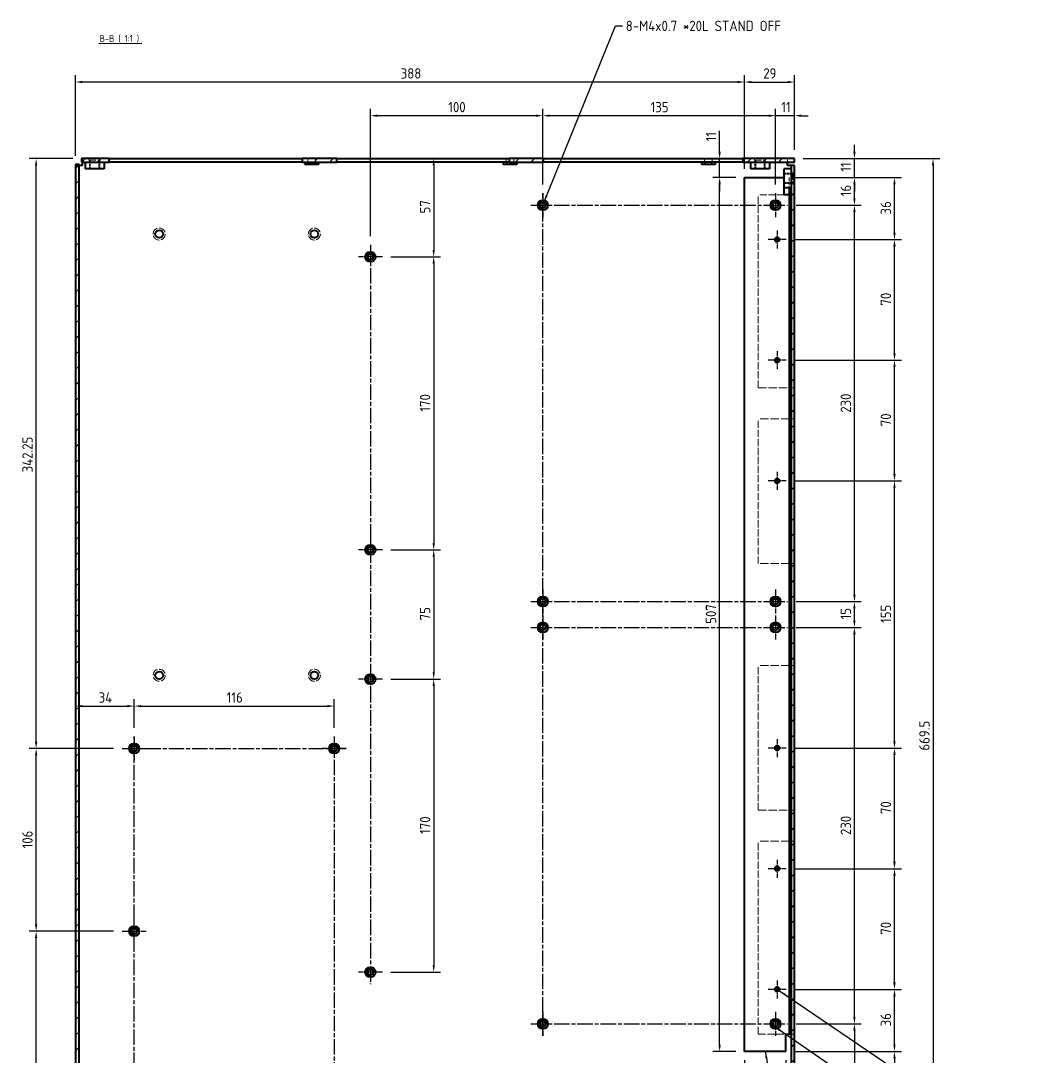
# Model space of a CAD drawing. Header units: millimetres. Extents: x 0 to 2378, y 0 to 1682.
# Drawn here: x 1392 to 1982, y 621 to 1222 of the extents above; entities that cross this region are included whole.
import ezdxf

# ---------------------------------------------------------------- set-up
doc = ezdxf.new("R2010")
doc.units = ezdxf.units.MM
doc.header["$LTSCALE"] = 2
doc.linetypes.add('CHAIN', pattern=[0.3543, 0.2362, -0.0295, 0.0591, -0.0295])
doc.linetypes.add('DASHED', pattern=[0.2067, 0.1654, -0.0413])
for name, color, linetype, lineweight in [('가려진 것(ISO)', 2, 'DASHED', 18), ('가시적인 것(ISO)', 3, 'Continuous', 40), ('가시적인 좁은 것(ISO)', 3, 'Continuous', 35), ('기호(ISO)', 5, 'Continuous', 25), ('중심 표식(ISO)', 1, 'Continuous', 25), ('중심선(ISO)', 1, 'Continuous', 25), ('치수(ISO)', 2, 'Continuous', 25), ('해치(ISO)', 7, 'Continuous', 18)]:
    doc.layers.add(name, color=color, linetype=linetype, lineweight=lineweight)
doc.styles.add('치수 텍스트_PSTEK_POSCO', font='isocp.shx')
doc.styles.add('텍스트 스타일512', font='isocp.shx')
doc.dimstyles.new('치수_PSTEK_POSCO', dxfattribs={"dimscale": 2, "dimtxt": 3, "dimasz": 2, "dimexe": 2, "dimexo": 2.5, "dimgap": 1, "dimtad": 1, "dimrnd": 1e-08, "dimdsep": 46, "dimtxsty": '치수 텍스트_PSTEK_POSCO', "dimcen": 0.09, "dimdle": 10, "dimclrd": 7, "dimclre": 7, "dimclrt": 2, "dimadec": 1, "dimazin": 2, "dimtfac": 1, "dimtmove": 0, "dimatfit": 3, "dimfxl": 0, "dimtolj": 1, "dimlwd": -1, "dimlwe": -1, "dimarcsym": 0})
doc.dimstyles.new('치수_PSTEK_POSCO$7', dxfattribs={"dimscale": 2, "dimtxt": 3, "dimasz": 2, "dimexe": 2, "dimexo": 2.5, "dimgap": 1, "dimtad": 1, "dimrnd": 1e-08, "dimdsep": 46, "dimtxsty": '치수 텍스트_PSTEK_POSCO', "dimcen": 0.09, "dimdle": 10, "dimclrd": 7, "dimclre": 7, "dimclrt": 2, "dimadec": 1, "dimazin": 2, "dimtfac": 1, "dimtmove": 0, "dimatfit": 3, "dimfxl": 0, "dimtolj": 1, "dimlwd": -1, "dimlwe": -1, "dimarcsym": 0})

# ---------------------------------------------------------------- blocks, each defined once
blk = doc.blocks.new('*D48')
at = {"layer": 'Defpoints', "color": 0}
for p in [(1840.83, 1186.58), (1840.83, 1142.15), (1811.83, 1131.15)]:
    blk.add_point(p, dxfattribs=at)
at = {"layer": '치수(ISO)', "color": 7}
for p, q in [((1811.83, 1136.15), (1811.83, 1190.58)), ((1840.83, 1147.15), (1840.83, 1190.58)), ((1815.83, 1186.58), (1836.83, 1186.58))]:
    blk.add_line(p, q, dxfattribs=at)
for points in [[(1815.83, 1187.25), (1815.83, 1185.91), (1811.83, 1186.58)], [(1836.83, 1187.25), (1836.83, 1185.91), (1840.83, 1186.58)]]:
    blk.add_solid(points, dxfattribs=at)
at = {"layer": '치수(ISO)', "color": 2, "insert": (1822.74, 1191.58), "char_height": 6, "attachment_point": 4, "style": '치수 텍스트_PSTEK_POSCO'}
blk.add_mtext('\\A1;29', dxfattribs=at)
blk = doc.blocks.new('*D49')
at = {"layer": 'Defpoints', "color": 0}
for p in [(1840.83, 1142.15), (1875.62, 1142.15), (1837.83, 1131.15)]:
    blk.add_point(p, dxfattribs=at)
at = {"layer": '치수(ISO)', "color": 7}
for p, q in [((1875.62, 1146.15), (1875.62, 1150.15)), ((1845.83, 1142.15), (1879.62, 1142.15)), ((1875.62, 1131.15), (1875.62, 1142.15)), ((1842.83, 1131.15), (1879.62, 1131.15)), ((1875.62, 1127.15), (1875.62, 1123.15))]:
    blk.add_line(p, q, dxfattribs=at)
for points in [[(1874.95, 1146.15), (1876.29, 1146.15), (1875.62, 1142.15)], [(1874.95, 1127.15), (1876.29, 1127.15), (1875.62, 1131.15)]]:
    blk.add_solid(points, dxfattribs=at)
at = {"layer": '치수(ISO)', "color": 2, "insert": (1870.62, 1134.55), "char_height": 6, "attachment_point": 4, "rotation": 90, "style": '치수 텍스트_PSTEK_POSCO'}
blk.add_mtext('\\A1;11', dxfattribs=at)
blk = doc.blocks.new('*D50')
at = {"layer": 'Defpoints', "color": 0}
for p in [(1840.83, 1142.15), (1840.83, 472.65), (1921.22, 472.65)]:
    blk.add_point(p, dxfattribs=at)
at = {"layer": '치수(ISO)', "color": 7}
for p, q in [((1845.83, 1142.15), (1925.22, 1142.15)), ((1921.22, 1138.15), (1921.22, 476.65)), ((1845.83, 472.65), (1925.22, 472.65))]:
    blk.add_line(p, q, dxfattribs=at)
for points in [[(1920.55, 1138.15), (1921.88, 1138.15), (1921.22, 1142.15)], [(1920.55, 476.65), (1921.88, 476.65), (1921.22, 472.65)]]:
    blk.add_solid(points, dxfattribs=at)
at = {"layer": '치수(ISO)', "color": 2, "insert": (1916.22, 798.69), "char_height": 6, "attachment_point": 4, "rotation": 90, "style": '치수 텍스트_PSTEK_POSCO'}
blk.add_mtext('\\A1;669.5', dxfattribs=at)
blk = doc.blocks.new('*D66')
at = {"layer": 'Defpoints', "color": 0}
for p in [(1400.94, 693.9), (1450.88, 693.9), (1450.88, 499.9)]:
    blk.add_point(p, dxfattribs=at)
at = {"layer": '치수(ISO)', "color": 7}
for p, q in [((1445.88, 693.9), (1396.94, 693.9)), ((1400.94, 503.9), (1400.94, 689.9)), ((1445.88, 499.9), (1396.94, 499.9))]:
    blk.add_line(p, q, dxfattribs=at)
for points in [[(1400.27, 689.9), (1401.61, 689.9), (1400.94, 693.9)], [(1400.27, 503.9), (1401.61, 503.9), (1400.94, 499.9)]]:
    blk.add_solid(points, dxfattribs=at)
at = {"layer": '치수(ISO)', "color": 2, "insert": (1395.94, 540.29), "char_height": 6, "attachment_point": 4, "rotation": 90, "style": '치수 텍스트_PSTEK_POSCO'}
blk.add_mtext('\\A1;194', dxfattribs=at)
blk = doc.blocks.new('*D67')
at = {"layer": 'Defpoints', "color": 0}
for p in [(1400.94, 799.9), (1450.88, 799.9), (1450.88, 693.9)]:
    blk.add_point(p, dxfattribs=at)
at = {"layer": '치수(ISO)', "color": 7}
for p, q in [((1445.88, 799.9), (1396.94, 799.9)), ((1400.94, 697.9), (1400.94, 795.9)), ((1445.88, 693.9), (1396.94, 693.9))]:
    blk.add_line(p, q, dxfattribs=at)
for points in [[(1400.27, 795.9), (1401.61, 795.9), (1400.94, 799.9)], [(1400.27, 697.9), (1401.61, 697.9), (1400.94, 693.9)]]:
    blk.add_solid(points, dxfattribs=at)
at = {"layer": '치수(ISO)', "color": 2, "insert": (1395.94, 741.95), "char_height": 6, "attachment_point": 4, "rotation": 90, "style": '치수 텍스트_PSTEK_POSCO'}
blk.add_mtext('\\A1;106', dxfattribs=at)
blk = doc.blocks.new('*D68')
at = {"layer": 'Defpoints', "color": 0}
for p in [(1423.83, 1138.74), (1457.83, 824.5), (1457.83, 806.85)]:
    blk.add_point(p, dxfattribs=at)
at = {"layer": '치수(ISO)', "color": 7}
for p, q in [((1427.83, 824.5), (1453.83, 824.5)), ((1457.83, 811.85), (1457.83, 828.5))]:
    blk.add_line(p, q, dxfattribs=at)
for points in [[(1427.83, 825.16), (1427.83, 823.83), (1423.83, 824.5)], [(1453.83, 825.16), (1453.83, 823.83), (1457.83, 824.5)]]:
    blk.add_solid(points, dxfattribs=at)
at = {"layer": '치수(ISO)', "color": 2, "insert": (1437.23, 829.5), "char_height": 6, "attachment_point": 4, "style": '치수 텍스트_PSTEK_POSCO'}
blk.add_mtext('\\A1;34', dxfattribs=at)
blk = doc.blocks.new('*D69')
at = {"layer": 'Defpoints', "color": 0}
for p in [(1573.83, 824.5), (1457.83, 806.85), (1573.83, 806.85)]:
    blk.add_point(p, dxfattribs=at)
at = {"layer": '치수(ISO)', "color": 7}
for p, q in [((1457.83, 811.85), (1457.83, 828.5)), ((1461.83, 824.5), (1569.83, 824.5)), ((1573.83, 811.85), (1573.83, 828.5))]:
    blk.add_line(p, q, dxfattribs=at)
for points in [[(1461.83, 825.16), (1461.83, 823.83), (1457.83, 824.5)], [(1569.83, 825.16), (1569.83, 823.83), (1573.83, 824.5)]]:
    blk.add_solid(points, dxfattribs=at)
at = {"layer": '치수(ISO)', "color": 2, "insert": (1511.5, 829.5), "char_height": 6, "attachment_point": 4, "style": '치수 텍스트_PSTEK_POSCO'}
blk.add_mtext('\\A1;116', dxfattribs=at)
blk = doc.blocks.new('*D70')
at = {"layer": 'Defpoints', "color": 0}
for p in [(1836.78, 640.15), (1840.83, 472.65), (1875.62, 472.65)]:
    blk.add_point(p, dxfattribs=at)
at = {"layer": '치수(ISO)', "color": 7}
for p, q in [((1841.78, 640.15), (1879.62, 640.15)), ((1875.62, 636.15), (1875.62, 476.65)), ((1845.83, 472.65), (1879.62, 472.65))]:
    blk.add_line(p, q, dxfattribs=at)
for points in [[(1874.95, 636.15), (1876.29, 636.15), (1875.62, 640.15)], [(1874.95, 476.65), (1876.29, 476.65), (1875.62, 472.65)]]:
    blk.add_solid(points, dxfattribs=at)
at = {"layer": '치수(ISO)', "color": 2, "insert": (1870.62, 548.48), "char_height": 6, "attachment_point": 4, "rotation": 90, "style": '치수 텍스트_PSTEK_POSCO'}
blk.add_mtext('\\A1;167.5', dxfattribs=at)
blk = doc.blocks.new('*D71')
at = {"layer": 'Defpoints', "color": 0}
for p in [(1836.78, 870.15), (1875.62, 870.15), (1836.78, 640.15)]:
    blk.add_point(p, dxfattribs=at)
at = {"layer": '치수(ISO)', "color": 7}
for p, q in [((1841.78, 870.15), (1879.62, 870.15)), ((1875.62, 644.15), (1875.62, 866.15)), ((1841.78, 640.15), (1879.62, 640.15))]:
    blk.add_line(p, q, dxfattribs=at)
for points in [[(1874.95, 866.15), (1876.29, 866.15), (1875.62, 870.15)], [(1874.95, 644.15), (1876.29, 644.15), (1875.62, 640.15)]]:
    blk.add_solid(points, dxfattribs=at)
at = {"layer": '치수(ISO)', "color": 2, "insert": (1870.62, 749.67), "char_height": 6, "attachment_point": 4, "rotation": 90, "style": '치수 텍스트_PSTEK_POSCO'}
blk.add_mtext('\\A1;230', dxfattribs=at)
blk = doc.blocks.new('*D72')
at = {"layer": 'Defpoints', "color": 0}
for p in [(1836.78, 885.15), (1875.62, 885.15), (1836.78, 870.15)]:
    blk.add_point(p, dxfattribs=at)
at = {"layer": '치수(ISO)', "color": 7}
for p, q in [((1841.78, 885.15), (1879.62, 885.15)), ((1875.62, 874.15), (1875.62, 881.15)), ((1841.78, 870.15), (1879.62, 870.15))]:
    blk.add_line(p, q, dxfattribs=at)
for points in [[(1874.95, 881.15), (1876.29, 881.15), (1875.62, 885.15)], [(1874.95, 874.15), (1876.29, 874.15), (1875.62, 870.15)]]:
    blk.add_solid(points, dxfattribs=at)
at = {"layer": '치수(ISO)', "color": 2, "insert": (1870.62, 874.83), "char_height": 6, "attachment_point": 4, "rotation": 90, "style": '치수 텍스트_PSTEK_POSCO'}
blk.add_mtext('\\A1;15', dxfattribs=at)
blk = doc.blocks.new('*D73')
at = {"layer": 'Defpoints', "color": 0}
for p in [(1836.78, 1115.15), (1875.62, 1115.15), (1836.78, 885.15)]:
    blk.add_point(p, dxfattribs=at)
at = {"layer": '치수(ISO)', "color": 7}
for p, q in [((1841.78, 1115.15), (1879.62, 1115.15)), ((1875.62, 889.15), (1875.62, 1111.15)), ((1841.78, 885.15), (1879.62, 885.15))]:
    blk.add_line(p, q, dxfattribs=at)
for points in [[(1874.95, 1111.15), (1876.29, 1111.15), (1875.62, 1115.15)], [(1874.95, 889.15), (1876.29, 889.15), (1875.62, 885.15)]]:
    blk.add_solid(points, dxfattribs=at)
at = {"layer": '치수(ISO)', "color": 2, "insert": (1870.62, 994.67), "char_height": 6, "attachment_point": 4, "rotation": 90, "style": '치수 텍스트_PSTEK_POSCO'}
blk.add_mtext('\\A1;230', dxfattribs=at)
blk = doc.blocks.new('*D74')
at = {"layer": 'Defpoints', "color": 0}
for p in [(1834.83, 1131.15), (1875.62, 1131.15), (1836.78, 1115.15)]:
    blk.add_point(p, dxfattribs=at)
at = {"layer": '치수(ISO)', "color": 7}
for p, q in [((1839.83, 1131.15), (1879.62, 1131.15)), ((1875.62, 1119.15), (1875.62, 1127.15)), ((1841.78, 1115.15), (1879.62, 1115.15))]:
    blk.add_line(p, q, dxfattribs=at)
for points in [[(1874.95, 1127.15), (1876.29, 1127.15), (1875.62, 1131.15)], [(1874.95, 1119.15), (1876.29, 1119.15), (1875.62, 1115.15)]]:
    blk.add_solid(points, dxfattribs=at)
at = {"layer": '치수(ISO)', "color": 2, "insert": (1870.62, 1120.3), "char_height": 6, "attachment_point": 4, "rotation": 90, "style": '치수 텍스트_PSTEK_POSCO'}
blk.add_mtext('\\A1;16', dxfattribs=at)
blk = doc.blocks.new('*D75')
at = {"layer": 'Defpoints', "color": 0}
for p in [(1836.06, 660.15), (1898.85, 660.15), (1835.83, 624.15)]:
    blk.add_point(p, dxfattribs=at)
at = {"layer": '치수(ISO)', "color": 7}
for p, q in [((1841.06, 660.15), (1902.85, 660.15)), ((1898.85, 628.15), (1898.85, 656.15)), ((1840.83, 624.15), (1902.85, 624.15))]:
    blk.add_line(p, q, dxfattribs=at)
for points in [[(1898.18, 656.15), (1899.52, 656.15), (1898.85, 660.15)], [(1898.18, 628.15), (1899.52, 628.15), (1898.85, 624.15)]]:
    blk.add_solid(points, dxfattribs=at)
at = {"layer": '치수(ISO)', "color": 2, "insert": (1893.85, 638.7), "char_height": 6, "attachment_point": 4, "rotation": 90, "style": '치수 텍스트_PSTEK_POSCO'}
blk.add_mtext('\\A1;36', dxfattribs=at)
blk = doc.blocks.new('*D76')
at = {"layer": 'Defpoints', "color": 0}
for p in [(1836.06, 730.15), (1898.85, 730.15), (1836.06, 660.15)]:
    blk.add_point(p, dxfattribs=at)
at = {"layer": '치수(ISO)', "color": 7}
for p, q in [((1841.06, 730.15), (1902.85, 730.15)), ((1898.85, 664.15), (1898.85, 726.15)), ((1841.06, 660.15), (1902.85, 660.15))]:
    blk.add_line(p, q, dxfattribs=at)
for points in [[(1898.18, 726.15), (1899.52, 726.15), (1898.85, 730.15)], [(1898.18, 664.15), (1899.52, 664.15), (1898.85, 660.15)]]:
    blk.add_solid(points, dxfattribs=at)
at = {"layer": '치수(ISO)', "color": 2, "insert": (1893.85, 691.85), "char_height": 6, "attachment_point": 4, "rotation": 90, "style": '치수 텍스트_PSTEK_POSCO'}
blk.add_mtext('\\A1;70', dxfattribs=at)
blk = doc.blocks.new('*D77')
at = {"layer": 'Defpoints', "color": 0}
for p in [(1836.06, 800.15), (1898.85, 800.15), (1836.06, 730.15)]:
    blk.add_point(p, dxfattribs=at)
at = {"layer": '치수(ISO)', "color": 7}
for p, q in [((1841.06, 800.15), (1902.85, 800.15)), ((1898.85, 734.15), (1898.85, 796.15)), ((1841.06, 730.15), (1902.85, 730.15))]:
    blk.add_line(p, q, dxfattribs=at)
for points in [[(1898.18, 796.15), (1899.52, 796.15), (1898.85, 800.15)], [(1898.18, 734.15), (1899.52, 734.15), (1898.85, 730.15)]]:
    blk.add_solid(points, dxfattribs=at)
at = {"layer": '치수(ISO)', "color": 2, "insert": (1893.85, 761.85), "char_height": 6, "attachment_point": 4, "rotation": 90, "style": '치수 텍스트_PSTEK_POSCO'}
blk.add_mtext('\\A1;70', dxfattribs=at)
blk = doc.blocks.new('*D78')
at = {"layer": 'Defpoints', "color": 0}
for p in [(1836.06, 1025.15), (1898.85, 1025.15), (1836.06, 955.15)]:
    blk.add_point(p, dxfattribs=at)
at = {"layer": '치수(ISO)', "color": 7}
for p, q in [((1841.06, 1025.15), (1902.85, 1025.15)), ((1898.85, 959.15), (1898.85, 1021.15)), ((1841.06, 955.15), (1902.85, 955.15))]:
    blk.add_line(p, q, dxfattribs=at)
for points in [[(1898.18, 1021.15), (1899.52, 1021.15), (1898.85, 1025.15)], [(1898.18, 959.15), (1899.52, 959.15), (1898.85, 955.15)]]:
    blk.add_solid(points, dxfattribs=at)
at = {"layer": '치수(ISO)', "color": 2, "insert": (1893.85, 986.85), "char_height": 6, "attachment_point": 4, "rotation": 90, "style": '치수 텍스트_PSTEK_POSCO'}
blk.add_mtext('\\A1;70', dxfattribs=at)
blk = doc.blocks.new('*D79')
at = {"layer": 'Defpoints', "color": 0}
for p in [(1836.06, 1095.15), (1898.85, 1095.15), (1836.06, 1025.15)]:
    blk.add_point(p, dxfattribs=at)
at = {"layer": '치수(ISO)', "color": 7}
for p, q in [((1841.06, 1095.15), (1902.85, 1095.15)), ((1898.85, 1029.15), (1898.85, 1091.15)), ((1841.06, 1025.15), (1902.85, 1025.15))]:
    blk.add_line(p, q, dxfattribs=at)
for points in [[(1898.18, 1091.15), (1899.52, 1091.15), (1898.85, 1095.15)], [(1898.18, 1029.15), (1899.52, 1029.15), (1898.85, 1025.15)]]:
    blk.add_solid(points, dxfattribs=at)
at = {"layer": '치수(ISO)', "color": 2, "insert": (1893.85, 1056.85), "char_height": 6, "attachment_point": 4, "rotation": 90, "style": '치수 텍스트_PSTEK_POSCO'}
blk.add_mtext('\\A1;70', dxfattribs=at)
blk = doc.blocks.new('*D80')
at = {"layer": 'Defpoints', "color": 0}
for p in [(1834.83, 1131.15), (1898.85, 1131.15), (1836.06, 1095.15)]:
    blk.add_point(p, dxfattribs=at)
at = {"layer": '치수(ISO)', "color": 7}
for p, q in [((1839.83, 1131.15), (1902.85, 1131.15)), ((1898.85, 1099.15), (1898.85, 1127.15)), ((1841.06, 1095.15), (1902.85, 1095.15))]:
    blk.add_line(p, q, dxfattribs=at)
for points in [[(1898.18, 1127.15), (1899.52, 1127.15), (1898.85, 1131.15)], [(1898.18, 1099.15), (1899.52, 1099.15), (1898.85, 1095.15)]]:
    blk.add_solid(points, dxfattribs=at)
at = {"layer": '치수(ISO)', "color": 2, "insert": (1893.85, 1109.7), "char_height": 6, "attachment_point": 4, "rotation": 90, "style": '치수 텍스트_PSTEK_POSCO'}
blk.add_mtext('\\A1;36', dxfattribs=at)
blk = doc.blocks.new('*D133')
at = {"layer": 'Defpoints', "color": 0}
for p in [(1835.83, 624.15), (1840.83, 472.65), (1898.85, 472.65)]:
    blk.add_point(p, dxfattribs=at)
at = {"layer": '치수(ISO)', "color": 7}
for p, q in [((1840.83, 624.15), (1902.85, 624.15)), ((1898.85, 620.15), (1898.85, 476.65)), ((1845.83, 472.65), (1902.85, 472.65))]:
    blk.add_line(p, q, dxfattribs=at)
for points in [[(1898.18, 620.15), (1899.52, 620.15), (1898.85, 624.15)], [(1898.18, 476.65), (1899.52, 476.65), (1898.85, 472.65)]]:
    blk.add_solid(points, dxfattribs=at)
at = {"layer": '치수(ISO)', "color": 2, "insert": (1893.85, 541.08), "char_height": 6, "attachment_point": 4, "rotation": 90, "style": '치수 텍스트_PSTEK_POSCO'}
blk.add_mtext('\\A1;151.5', dxfattribs=at)
blk = doc.blocks.new('*D134')
at = {"layer": 'Defpoints', "color": 0}
for p in [(1836.06, 955.15), (1898.85, 955.15), (1836.06, 800.15)]:
    blk.add_point(p, dxfattribs=at)
at = {"layer": '치수(ISO)', "color": 7}
for p, q in [((1841.06, 955.15), (1902.85, 955.15)), ((1898.85, 804.15), (1898.85, 951.15)), ((1841.06, 800.15), (1902.85, 800.15))]:
    blk.add_line(p, q, dxfattribs=at)
for points in [[(1898.18, 951.15), (1899.52, 951.15), (1898.85, 955.15)], [(1898.18, 804.15), (1899.52, 804.15), (1898.85, 800.15)]]:
    blk.add_solid(points, dxfattribs=at)
at = {"layer": '치수(ISO)', "color": 2, "insert": (1893.85, 872.73), "char_height": 6, "attachment_point": 4, "rotation": 90, "style": '치수 텍스트_PSTEK_POSCO'}
blk.add_mtext('\\A1;155', dxfattribs=at)
blk = doc.blocks.new('*D135')
at = {"layer": 'Defpoints', "color": 0}
for p in [(1675.33, 1142.15), (1601.78, 1085.15), (1631.57, 1085.15)]:
    blk.add_point(p, dxfattribs=at)
at = {"layer": '치수(ISO)', "color": 7}
for p, q in [((1631.57, 1138.15), (1631.57, 1089.15)), ((1606.78, 1085.15), (1635.57, 1085.15))]:
    blk.add_line(p, q, dxfattribs=at)
for points in [[(1630.91, 1138.15), (1632.24, 1138.15), (1631.57, 1142.15)], [(1630.91, 1089.15), (1632.24, 1089.15), (1631.57, 1085.15)]]:
    blk.add_solid(points, dxfattribs=at)
at = {"layer": '치수(ISO)', "color": 2, "insert": (1626.57, 1110.35), "char_height": 6, "attachment_point": 4, "rotation": 90, "style": '치수 텍스트_PSTEK_POSCO'}
blk.add_mtext('\\A1;57', dxfattribs=at)
blk = doc.blocks.new('*D136')
at = {"layer": 'Defpoints', "color": 0}
for p in [(1601.78, 1085.15), (1601.78, 915.15), (1631.57, 915.15)]:
    blk.add_point(p, dxfattribs=at)
at = {"layer": '치수(ISO)', "color": 7}
for p, q in [((1606.78, 1085.15), (1635.57, 1085.15)), ((1631.57, 1081.15), (1631.57, 919.15)), ((1606.78, 915.15), (1635.57, 915.15))]:
    blk.add_line(p, q, dxfattribs=at)
for points in [[(1630.91, 1081.15), (1632.24, 1081.15), (1631.57, 1085.15)], [(1630.91, 919.15), (1632.24, 919.15), (1631.57, 915.15)]]:
    blk.add_solid(points, dxfattribs=at)
at = {"layer": '치수(ISO)', "color": 2, "insert": (1626.57, 995.35), "char_height": 6, "attachment_point": 4, "rotation": 90, "style": '치수 텍스트_PSTEK_POSCO'}
blk.add_mtext('\\A1;170', dxfattribs=at)
blk = doc.blocks.new('*D137')
at = {"layer": 'Defpoints', "color": 0}
for p in [(1601.78, 915.15), (1601.78, 840.15), (1631.57, 840.15)]:
    blk.add_point(p, dxfattribs=at)
at = {"layer": '치수(ISO)', "color": 7}
for p, q in [((1606.78, 915.15), (1635.57, 915.15)), ((1631.57, 911.15), (1631.57, 844.15)), ((1606.78, 840.15), (1635.57, 840.15))]:
    blk.add_line(p, q, dxfattribs=at)
for points in [[(1630.91, 911.15), (1632.24, 911.15), (1631.57, 915.15)], [(1630.91, 844.15), (1632.24, 844.15), (1631.57, 840.15)]]:
    blk.add_solid(points, dxfattribs=at)
at = {"layer": '치수(ISO)', "color": 2, "insert": (1626.57, 874.23), "char_height": 6, "attachment_point": 4, "rotation": 90, "style": '치수 텍스트_PSTEK_POSCO'}
blk.add_mtext('\\A1;75', dxfattribs=at)
blk = doc.blocks.new('*D138')
at = {"layer": 'Defpoints', "color": 0}
for p in [(1601.78, 840.15), (1601.78, 670.15), (1631.57, 670.15)]:
    blk.add_point(p, dxfattribs=at)
at = {"layer": '치수(ISO)', "color": 7}
for p, q in [((1606.78, 840.15), (1635.57, 840.15)), ((1631.57, 836.15), (1631.57, 674.15)), ((1606.78, 670.15), (1635.57, 670.15))]:
    blk.add_line(p, q, dxfattribs=at)
for points in [[(1630.91, 836.15), (1632.24, 836.15), (1631.57, 840.15)], [(1630.91, 674.15), (1632.24, 674.15), (1631.57, 670.15)]]:
    blk.add_solid(points, dxfattribs=at)
at = {"layer": '치수(ISO)', "color": 2, "insert": (1626.57, 750.35), "char_height": 6, "attachment_point": 4, "rotation": 90, "style": '치수 텍스트_PSTEK_POSCO'}
blk.add_mtext('\\A1;170', dxfattribs=at)
blk = doc.blocks.new('*D141')
at = {"layer": 'Defpoints', "color": 0}
for p in [(1829.83, 1167.04), (1840.83, 1142.15), (1829.83, 1122.1)]:
    blk.add_point(p, dxfattribs=at)
at = {"layer": '치수(ISO)', "color": 7}
for p, q in [((1825.83, 1167.04), (1821.83, 1167.04)), ((1829.83, 1127.1), (1829.83, 1171.04)), ((1840.83, 1167.04), (1829.83, 1167.04)), ((1840.83, 1147.15), (1840.83, 1171.04)), ((1844.83, 1167.04), (1848.83, 1167.04))]:
    blk.add_line(p, q, dxfattribs=at)
for points in [[(1825.83, 1167.71), (1825.83, 1166.38), (1829.83, 1167.04)], [(1844.83, 1167.71), (1844.83, 1166.38), (1840.83, 1167.04)]]:
    blk.add_solid(points, dxfattribs=at)
at = {"layer": '치수(ISO)', "color": 2, "insert": (1833.23, 1172.04), "char_height": 6, "attachment_point": 4, "style": '치수 텍스트_PSTEK_POSCO'}
blk.add_mtext('\\A1;11', dxfattribs=at)
blk = doc.blocks.new('*D142')
at = {"layer": 'Defpoints', "color": 0}
for p in [(1694.83, 1167.04), (1694.83, 1122.1), (1829.83, 1122.1)]:
    blk.add_point(p, dxfattribs=at)
at = {"layer": '치수(ISO)', "color": 7}
for p, q in [((1694.83, 1127.1), (1694.83, 1171.04)), ((1825.83, 1167.04), (1698.83, 1167.04)), ((1829.83, 1127.1), (1829.83, 1171.04))]:
    blk.add_line(p, q, dxfattribs=at)
for points in [[(1698.83, 1167.71), (1698.83, 1166.38), (1694.83, 1167.04)], [(1825.83, 1167.71), (1825.83, 1166.38), (1829.83, 1167.04)]]:
    blk.add_solid(points, dxfattribs=at)
at = {"layer": '치수(ISO)', "color": 2, "insert": (1757.4, 1172.04), "char_height": 6, "attachment_point": 4, "style": '치수 텍스트_PSTEK_POSCO'}
blk.add_mtext('\\A1;135', dxfattribs=at)
blk = doc.blocks.new('*D143')
at = {"layer": 'Defpoints', "color": 0}
for p in [(1594.83, 1167.04), (1694.83, 1122.1), (1594.83, 1092.1)]:
    blk.add_point(p, dxfattribs=at)
at = {"layer": '치수(ISO)', "color": 7}
for p, q in [((1594.83, 1097.1), (1594.83, 1171.04)), ((1690.83, 1167.04), (1598.83, 1167.04)), ((1694.83, 1127.1), (1694.83, 1171.04))]:
    blk.add_line(p, q, dxfattribs=at)
for points in [[(1598.83, 1167.71), (1598.83, 1166.38), (1594.83, 1167.04)], [(1690.83, 1167.71), (1690.83, 1166.38), (1694.83, 1167.04)]]:
    blk.add_solid(points, dxfattribs=at)
at = {"layer": '치수(ISO)', "color": 2, "insert": (1640.02, 1172.04), "char_height": 6, "attachment_point": 4, "style": '치수 텍스트_PSTEK_POSCO'}
blk.add_mtext('\\A1;100', dxfattribs=at)
blk = doc.blocks.new('*D144')
at = {"layer": 'Defpoints', "color": 0}
for p in [(1811.83, 624.15), (1835.83, 624.15), (1811.83, 588.45)]:
    blk.add_point(p, dxfattribs=at)
at = {"layer": '치수(ISO)', "color": 7}
for p, q in [((1811.83, 619.15), (1811.83, 584.45)), ((1835.83, 619.15), (1835.83, 584.45)), ((1811.83, 588.45), (1796.47, 588.45)), ((1831.83, 588.45), (1815.83, 588.45))]:
    blk.add_line(p, q, dxfattribs=at)
for points in [[(1815.83, 589.12), (1815.83, 587.78), (1811.83, 588.45)], [(1831.83, 589.12), (1831.83, 587.78), (1835.83, 588.45)]]:
    blk.add_solid(points, dxfattribs=at)
at = {"layer": '치수(ISO)', "color": 2, "insert": (1798.47, 593.45), "char_height": 6, "attachment_point": 4, "style": '치수 텍스트_PSTEK_POSCO'}
blk.add_mtext('\\A1;24', dxfattribs=at)
blk = doc.blocks.new('*D145')
at = {"layer": 'Defpoints', "color": 0}
for p in [(1797.42, 1131.15), (1811.83, 1131.15), (1811.83, 624.15)]:
    blk.add_point(p, dxfattribs=at)
at = {"layer": '치수(ISO)', "color": 7}
for p, q in [((1806.83, 1131.15), (1793.42, 1131.15)), ((1797.42, 628.15), (1797.42, 1127.15)), ((1806.83, 624.15), (1793.42, 624.15))]:
    blk.add_line(p, q, dxfattribs=at)
for points in [[(1796.75, 1127.15), (1798.09, 1127.15), (1797.42, 1131.15)], [(1796.75, 628.15), (1798.09, 628.15), (1797.42, 624.15)]]:
    blk.add_solid(points, dxfattribs=at)
at = {"layer": '치수(ISO)', "color": 2, "insert": (1792.42, 872.25), "char_height": 6, "attachment_point": 4, "rotation": 90, "style": '치수 텍스트_PSTEK_POSCO'}
blk.add_mtext('\\A1;507', dxfattribs=at)
blk = doc.blocks.new('*D146')
at = {"layer": 'Defpoints', "color": 0}
for p in [(1740.03, 1142.15), (1797.42, 1142.15), (1811.83, 1131.15)]:
    blk.add_point(p, dxfattribs=at)
at = {"layer": '치수(ISO)', "color": 7}
for p, q in [((1797.42, 1146.15), (1797.42, 1158.35)), ((1797.42, 1131.15), (1797.42, 1142.15)), ((1806.83, 1131.15), (1793.42, 1131.15)), ((1797.42, 1127.15), (1797.42, 1123.15))]:
    blk.add_line(p, q, dxfattribs=at)
for points in [[(1796.75, 1146.15), (1798.09, 1146.15), (1797.42, 1142.15)], [(1796.75, 1127.15), (1798.09, 1127.15), (1797.42, 1131.15)]]:
    blk.add_solid(points, dxfattribs=at)
at = {"layer": '치수(ISO)', "color": 2, "insert": (1792.42, 1152.15), "char_height": 6, "attachment_point": 4, "rotation": 90, "style": '치수 텍스트_PSTEK_POSCO'}
blk.add_mtext('\\A1;11', dxfattribs=at)
blk = doc.blocks.new('*D147')
at = {"layer": 'Defpoints', "color": 0}
for p in [(1423.83, 1186.58), (1423.83, 1138.74), (1811.83, 1131.15)]:
    blk.add_point(p, dxfattribs=at)
at = {"layer": '치수(ISO)', "color": 7}
for p, q in [((1423.83, 1143.74), (1423.83, 1190.58)), ((1811.83, 1136.15), (1811.83, 1190.58)), ((1807.83, 1186.58), (1427.83, 1186.58))]:
    blk.add_line(p, q, dxfattribs=at)
for points in [[(1427.83, 1187.25), (1427.83, 1185.91), (1423.83, 1186.58)], [(1807.83, 1187.25), (1807.83, 1185.91), (1811.83, 1186.58)]]:
    blk.add_solid(points, dxfattribs=at)
at = {"layer": '치수(ISO)', "color": 2, "insert": (1612.43, 1191.58), "char_height": 6, "attachment_point": 4, "style": '치수 텍스트_PSTEK_POSCO'}
blk.add_mtext('\\A1;388', dxfattribs=at)
blk = doc.blocks.new('*D154')
at = {"layer": 'Defpoints', "color": 0}
for p in [(1400.94, 1142.15), (1427.24, 1142.15), (1450.88, 799.9)]:
    blk.add_point(p, dxfattribs=at)
at = {"layer": '치수(ISO)', "color": 7}
for p, q in [((1422.24, 1142.15), (1396.94, 1142.15)), ((1400.94, 803.9), (1400.94, 1138.15)), ((1445.88, 799.9), (1396.94, 799.9))]:
    blk.add_line(p, q, dxfattribs=at)
for points in [[(1400.27, 1138.15), (1401.61, 1138.15), (1400.94, 1142.15)], [(1400.27, 803.9), (1401.61, 803.9), (1400.94, 799.9)]]:
    blk.add_solid(points, dxfattribs=at)
at = {"layer": '치수(ISO)', "color": 2, "insert": (1395.94, 960.1), "char_height": 6, "attachment_point": 4, "rotation": 90, "style": '치수 텍스트_PSTEK_POSCO'}
blk.add_mtext('\\A1;342.25', dxfattribs=at)

msp = doc.modelspace()

# ---------------------------------------------------------------- hatches: boundary and pattern name
at = {"layer": '해치(ISO)'}
h = msp.add_hatch(dxfattribs=at)
h.set_pattern_fill('ANSI31', color=256, scale=50.8, style=0)
h.set_pattern_definition([(45, (0, 0), (-4.490128, 4.490128), [])])
h.paths.add_polyline_path([(1443.326, 1140.152), (1443.326, 1142.152), (1427.241, 1142.152), (1427.241, 1140.152)])
h.paths.add_polyline_path([(1555.326, 1140.152), (1575.326, 1140.152), (1575.326, 1142.152), (1555.326, 1142.152)])
h.paths.add_polyline_path([(1675.326, 1140.152), (1695.326, 1140.152), (1695.326, 1142.152), (1675.326, 1142.152)])
h.paths.add_polyline_path([(1810.826, 1140.152), (1840.826, 1140.152), (1840.826, 1142.152), (1810.826, 1142.152)])
h.paths.add_polyline_path([(1575.326, 472.652), (1575.326, 474.652), (1555.326, 474.652), (1555.326, 472.652)])
h.paths.add_polyline_path([(1810.826, 474.652), (1810.826, 472.652), (1840.826, 472.652), (1840.826, 474.652)])
h.paths.add_polyline_path([(1695.326, 472.652), (1695.326, 474.652), (1675.326, 474.652), (1675.326, 472.652)])
h.paths.add_polyline_path([(1423.826, 1138.737), (1423.826, 476.066), (1425.826, 476.066), (1425.826, 1138.737)])
h.paths.add_polyline_path([(1427.241, 474.652), (1427.241, 472.652), (1443.326, 472.652), (1443.326, 474.652)])
h.paths.add_polyline_path([(1838.826, 476.652), (1840.826, 476.652), (1840.826, 1138.152), (1838.826, 1138.152)])

# ---------------------------------------------------------------- linework, layer by layer
at = {"layer": '가려진 것(ISO)', "ltscale": 1.904597}
for p, q in [((1427.826, 1140.152), (1427.826, 1142.152)), ((1558.576, 1140.152), (1558.576, 1142.152)), ((1563.076, 1140.152), (1563.076, 1142.152)), ((1673.576, 1140.152), (1673.576, 1142.152)), ((1678.076, 1140.152), (1678.076, 1142.152)), ((1788.576, 1140.152), (1788.576, 1142.152)), ((1793.076, 1140.152), (1793.076, 1142.152)), ((1836.826, 1140.152), (1836.826, 1142.152)), ((1425.826, 1138.152), (1423.826, 1138.152)), ((1840.826, 1121.152), (1838.826, 1121.152)), ((1838.826, 1009.152), (1840.826, 1009.152)), ((1840.826, 991.152), (1838.826, 991.152)), ((1838.826, 907.152), (1840.826, 907.152)), ((1840.826, 848.152), (1838.826, 848.152)), ((1838.826, 764.152), (1840.826, 764.152)), ((1840.826, 746.152), (1838.826, 746.152)), ((1838.826, 634.152), (1840.826, 634.152))]:
    msp.add_line(p, q, dxfattribs=at)
at = {"layer": '가려진 것(ISO)', "ltscale": 0.952248}
for p, q in [((1431.576, 1141.152), (1431.576, 1142.152)), ((1438.076, 1141.152), (1438.076, 1142.152)), ((1817.576, 1141.152), (1817.576, 1142.152)), ((1824.076, 1141.152), (1824.076, 1142.152)), ((1839.826, 1133.902), (1840.826, 1133.902)), ((1839.826, 1127.402), (1840.826, 1127.402))]:
    msp.add_line(p, q, dxfattribs=at)
at = {"layer": '가려진 것(ISO)', "ltscale": 12.349028}
for p, q in [((1431.576, 1141.152), (1438.076, 1141.152)), ((1817.576, 1141.152), (1824.076, 1141.152)), ((1839.826, 1133.902), (1839.826, 1127.402))]:
    msp.add_line(p, q, dxfattribs=at)
at = {"layer": '가려진 것(ISO)', "ltscale": 4.761642}
for p, q in [((1431.826, 1141.152), (1431.826, 1136.152)), ((1432.368, 1141.152), (1432.368, 1136.152)), ((1437.285, 1141.152), (1437.285, 1136.152)), ((1437.826, 1136.152), (1437.826, 1141.152)), ((1817.826, 1141.152), (1817.826, 1136.152)), ((1818.368, 1141.152), (1818.368, 1136.152)), ((1823.285, 1141.152), (1823.285, 1136.152)), ((1823.826, 1136.152), (1823.826, 1141.152)), ((1839.826, 1133.652), (1834.826, 1133.652)), ((1839.826, 1133.11), (1834.826, 1133.11)), ((1839.826, 1128.193), (1834.826, 1128.193)), ((1834.826, 1127.652), (1839.826, 1127.652))]:
    msp.add_line(p, q, dxfattribs=at)
at = {"layer": '가려진 것(ISO)', "ltscale": 1.428422}
for p, q in [((1558.826, 1140.152), (1558.826, 1138.652)), ((1559.205, 1140.152), (1559.205, 1138.652)), ((1562.447, 1140.152), (1562.447, 1138.652)), ((1562.826, 1138.652), (1562.826, 1140.152)), ((1673.826, 1140.152), (1673.826, 1138.652)), ((1674.205, 1140.152), (1674.205, 1138.652)), ((1677.447, 1140.152), (1677.447, 1138.652)), ((1677.826, 1138.652), (1677.826, 1140.152)), ((1788.826, 1140.152), (1788.826, 1138.652)), ((1789.205, 1140.152), (1789.205, 1138.652)), ((1792.447, 1140.152), (1792.447, 1138.652)), ((1792.826, 1138.652), (1792.826, 1140.152))]:
    msp.add_line(p, q, dxfattribs=at)
at = {"layer": '가려진 것(ISO)', "ltscale": 5.71399}
msp.add_line((1837.826, 1131.152), (1837.826, 1125.152), dxfattribs=at)
at = {"layer": '가려진 것(ISO)', "ltscale": 12.901145}
for p, q in [((1819.826, 1009.152), (1819.826, 1121.152)), ((1819.826, 634.152), (1819.826, 746.152)), ((1819.826, 634.152), (1835.826, 634.152))]:
    msp.add_line(p, q, dxfattribs=at)
at = {"layer": '가려진 것(ISO)', "ltscale": 12.094824}
msp.add_line((1834.826, 1121.152), (1819.826, 1121.152), dxfattribs=at)
at = {"layer": '가려진 것(ISO)', "ltscale": 14.513788}
for p, q in [((1819.826, 1009.152), (1837.826, 1009.152)), ((1837.826, 991.152), (1819.826, 991.152)), ((1837.826, 907.152), (1819.826, 907.152)), ((1837.826, 848.152), (1819.826, 848.152)), ((1819.826, 764.152), (1837.826, 764.152)), ((1837.826, 746.152), (1819.826, 746.152))]:
    msp.add_line(p, q, dxfattribs=at)
at = {"layer": '가려진 것(ISO)', "ltscale": 12.699565}
for p, q in [((1819.826, 907.152), (1819.826, 991.152)), ((1819.826, 764.152), (1819.826, 848.152))]:
    msp.add_line(p, q, dxfattribs=at)
at = {"layer": '가려진 것(ISO)', "ltscale": 13.298953}
for centre in [(1472.326, 1098.402), (1562.326, 1098.402), (1472.326, 842.402), (1562.326, 842.402)]:
    msp.add_circle(centre, 3.5, dxfattribs=at)
at = {"layer": '가시적인 것(ISO)'}
for p, q in [((1443.326, 1142.152), (1427.241, 1142.152)), ((1427.241, 1142.152), (1427.241, 1140.152)), ((1443.326, 1140.152), (1443.326, 1142.152)), ((1443.326, 1142.152), (1555.326, 1142.152)), ((1575.326, 1142.152), (1555.326, 1142.152)), ((1555.326, 1142.152), (1555.326, 1140.152)), ((1575.326, 1140.152), (1575.326, 1142.152)), ((1575.326, 1142.152), (1675.326, 1142.152)), ((1695.326, 1142.152), (1675.326, 1142.152)), ((1675.326, 1142.152), (1675.326, 1140.152)), ((1695.326, 1140.152), (1695.326, 1142.152)), ((1695.326, 1142.152), (1810.826, 1142.152)), ((1840.826, 1142.152), (1810.826, 1142.152)), ((1810.826, 1142.152), (1810.826, 1140.152)), ((1840.826, 1140.152), (1840.826, 1142.152)), ((1423.826, 1138.737), (1423.826, 476.066)), ((1425.826, 1138.737), (1423.826, 1138.737)), ((1425.826, 476.066), (1425.826, 1138.737)), ((1427.826, 1138.152), (1425.826, 1138.152)), ((1427.241, 1140.152), (1443.326, 1140.152)), ((1427.826, 1138.152), (1427.826, 1140.152)), ((1429.326, 1140.152), (1429.326, 1136.152)), ((1440.326, 1136.152), (1429.326, 1136.152)), ((1440.326, 1140.152), (1440.326, 1136.152)), ((1555.326, 1140.152), (1443.326, 1140.152)), ((1555.326, 1140.152), (1575.326, 1140.152)), ((1556.826, 1140.152), (1556.826, 1138.652)), ((1564.826, 1138.652), (1556.826, 1138.652)), ((1564.826, 1140.152), (1564.826, 1138.652)), ((1675.326, 1140.152), (1575.326, 1140.152)), ((1671.826, 1140.152), (1671.826, 1138.652)), ((1679.826, 1138.652), (1671.826, 1138.652)), ((1675.326, 1140.152), (1695.326, 1140.152)), ((1679.826, 1140.152), (1679.826, 1138.652)), ((1810.826, 1140.152), (1695.326, 1140.152)), ((1786.826, 1140.152), (1786.826, 1138.652)), ((1794.826, 1138.652), (1786.826, 1138.652)), ((1794.826, 1140.152), (1794.826, 1138.652)), ((1810.826, 1140.152), (1840.826, 1140.152)), ((1815.326, 1140.152), (1815.326, 1136.152)), ((1826.326, 1136.152), (1815.326, 1136.152)), ((1826.326, 1140.152), (1826.326, 1136.152)), ((1834.826, 1125.152), (1834.826, 1136.152)), ((1838.826, 1136.152), (1834.826, 1136.152)), ((1836.826, 1138.152), (1836.826, 1140.152)), ((1838.826, 1138.152), (1836.826, 1138.152)), ((1840.826, 1138.152), (1838.826, 1138.152)), ((1838.826, 1138.152), (1838.826, 476.652)), ((1840.826, 476.652), (1840.826, 1138.152)), ((1811.826, 1131.152), (1834.826, 1131.152)), ((1811.826, 624.152), (1811.826, 1131.152)), ((1838.826, 1125.152), (1834.826, 1125.152)), ((1834.826, 1121.152), (1834.826, 1125.152)), ((1837.826, 1125.152), (1837.826, 1121.152)), ((1837.826, 1121.152), (1834.826, 1121.152)), ((1837.826, 1121.152), (1838.826, 1121.152)), ((1837.826, 1121.152), (1837.826, 634.152)), ((1838.826, 1009.152), (1837.826, 1009.152)), ((1837.826, 991.152), (1838.826, 991.152)), ((1838.826, 907.152), (1837.826, 907.152)), ((1837.826, 848.152), (1838.826, 848.152)), ((1838.826, 764.152), (1837.826, 764.152)), ((1837.826, 746.152), (1838.826, 746.152)), ((1835.826, 634.152), (1837.826, 634.152)), ((1835.826, 624.152), (1835.826, 634.152)), ((1837.826, 634.152), (1838.826, 634.152)), ((1835.826, 624.152), (1811.826, 624.152))]:
    msp.add_line(p, q, dxfattribs=at)
for centre, radius in [((1694.826, 1115.152), 2.95), ((1829.826, 1115.152), 2.95), ((1694.826, 1115.152), 1.621), ((1829.826, 1115.152), 1.621), ((1472.326, 1098.402), 2.25), ((1562.326, 1098.402), 2.25), ((1830.826, 1095.152), 1.23), ((1594.826, 1085.152), 2.95), ((1594.826, 1085.152), 1.621), ((1830.826, 1025.152), 1.23), ((1830.826, 955.152), 1.23), ((1594.826, 915.152), 2.95), ((1594.826, 915.152), 1.621), ((1694.826, 885.152), 2.95), ((1694.826, 885.152), 1.621), ((1829.826, 885.152), 2.95), ((1829.826, 885.152), 1.621), ((1694.826, 870.152), 2.95), ((1694.826, 870.152), 1.621), ((1829.826, 870.152), 2.95), ((1829.826, 870.152), 1.621), ((1472.326, 842.402), 2.25), ((1562.326, 842.402), 2.25), ((1594.826, 840.152), 2.95), ((1594.826, 840.152), 1.621), ((1457.826, 799.902), 2.95), ((1457.826, 799.902), 1.621), ((1573.826, 799.902), 2.95), ((1573.826, 799.902), 1.621), ((1830.826, 800.152), 1.23), ((1830.826, 730.152), 1.23), ((1457.826, 693.902), 2.95), ((1457.826, 693.902), 1.621), ((1594.826, 670.152), 2.95), ((1594.826, 670.152), 1.621), ((1830.826, 660.152), 1.23), ((1694.826, 640.152), 2.95), ((1829.826, 640.152), 2.95), ((1694.826, 640.152), 1.621), ((1829.826, 640.152), 1.621)]:
    msp.add_circle(centre, radius, dxfattribs=at)
at = {"layer": '가시적인 좁은 것(ISO)'}
for centre, radius in [((1694.826, 1115.152), 2), ((1829.826, 1115.152), 2), ((1830.826, 1095.152), 1.5), ((1594.826, 1085.152), 2), ((1830.826, 1025.152), 1.5), ((1830.826, 955.152), 1.5), ((1594.826, 915.152), 2), ((1694.826, 885.152), 2), ((1829.826, 885.152), 2), ((1694.826, 870.152), 2), ((1829.826, 870.152), 2), ((1594.826, 840.152), 2), ((1457.826, 799.902), 2), ((1573.826, 799.902), 2), ((1830.826, 800.152), 1.5), ((1830.826, 730.152), 1.5), ((1457.826, 693.902), 2), ((1594.826, 670.152), 2), ((1830.826, 660.152), 1.5), ((1694.826, 640.152), 2), ((1829.826, 640.152), 2)]:
    msp.add_arc(centre, radius, 350, 260, dxfattribs=at)
at = {"layer": '기호(ISO)', "color": 7, "lineweight": 18}
msp.add_line((1437.378, 1209.009), (1462.27, 1209.009), dxfattribs=at)
at = {"layer": '중심 표식(ISO)', "linetype": 'CHAIN', "ltscale": 7.722792}
for p, q in [((1694.826, 1122.102), (1694.826, 1108.202)), ((1829.826, 1122.102), (1829.826, 1108.202)), ((1601.776, 1085.152), (1587.876, 1085.152)), ((1594.826, 922.102), (1594.826, 908.202)), ((1601.776, 915.152), (1587.876, 915.152)), ((1694.826, 892.102), (1694.826, 878.202)), ((1829.826, 892.102), (1829.826, 878.202)), ((1694.826, 877.102), (1694.826, 863.202)), ((1829.826, 877.102), (1829.826, 863.202)), ((1594.826, 847.102), (1594.826, 833.202)), ((1601.776, 840.152), (1587.876, 840.152)), ((1457.826, 806.852), (1457.826, 792.952)), ((1450.876, 799.902), (1464.776, 799.902)), ((1580.776, 799.902), (1566.876, 799.902)), ((1450.876, 693.902), (1464.776, 693.902)), ((1450.876, 693.902), (1464.776, 693.902)), ((1601.776, 670.152), (1587.876, 670.152)), ((1694.826, 647.102), (1694.826, 633.202)), ((1829.826, 647.102), (1829.826, 633.202))]:
    msp.add_line(p, q, dxfattribs=at)
at = {"layer": '중심 표식(ISO)', "linetype": 'CHAIN', "ltscale": 5.810959}
for p, q in [((1830.826, 1100.381), (1830.826, 1089.922)), ((1836.056, 1095.152), (1825.597, 1095.152)), ((1830.826, 1030.381), (1830.826, 1019.922)), ((1836.056, 1025.152), (1825.597, 1025.152)), ((1830.826, 960.381), (1830.826, 949.922)), ((1836.056, 955.152), (1825.597, 955.152)), ((1830.826, 805.381), (1830.826, 794.922)), ((1836.056, 800.152), (1825.597, 800.152)), ((1830.826, 735.381), (1830.826, 724.922)), ((1836.056, 730.152), (1825.597, 730.152)), ((1830.826, 665.381), (1830.826, 654.922)), ((1836.056, 660.152), (1825.597, 660.152))]:
    msp.add_line(p, q, dxfattribs=at)
at = {"layer": '중심선(ISO)', "linetype": 'CHAIN', "ltscale": 19.051651}
for p, q in [((1694.826, 633.202), (1694.826, 1122.102)), ((1687.876, 1115.152), (1836.776, 1115.152)), ((1594.826, 1092.102), (1594.826, 663.202)), ((1687.876, 885.152), (1836.776, 885.152)), ((1687.876, 870.152), (1836.776, 870.152)), ((1457.826, 686.952), (1457.826, 806.852)), ((1573.826, 806.852), (1573.826, 492.952)), ((1450.876, 799.902), (1580.776, 799.902)), ((1457.826, 492.952), (1457.826, 700.852)), ((1687.876, 640.152), (1836.776, 640.152))]:
    msp.add_line(p, q, dxfattribs=at)

# ---------------------------------------------------------------- texts
at = {"layer": '기호(ISO)', "color": 2, "insert": (1742.986, 1219.128), "char_height": 6, "width": 106.42921, "attachment_point": 4, "line_spacing_factor": 0.525, "style": '치수 텍스트_PSTEK_POSCO'}
msp.add_mtext('{8-M4x0.7 *20L STAND OFF}', dxfattribs=at)
at = {"layer": '기호(ISO)', "color": 7, "insert": (1437.794, 1209.451), "char_height": 4, "attachment_point": 7, "style": '텍스트 스타일512'}
msp.add_mtext('B-B ( 1:1 )', dxfattribs=at)

# ---------------------------------------------------------------- dimensions: what is measured, and where the dimension line sits
at = {"layer": '치수(ISO)', "color": 7}
dim = msp.add_linear_dim(base=(1423.826, 1186.581), p1=(1811.826, 1131.152), p2=(1423.826, 1138.737), dimstyle='치수_PSTEK_POSCO', override={"dimdec": 2, "dimtp": 0, "dimtm": 0, "dimtdec": 2, "dimtofl": 0, "dimatfit": 1}, dxfattribs=at)
dim.commit()
dim.dimension.update_dxf_attribs({"geometry": '*D147', "text_midpoint": (1617.826, 1186.581), "dimtype": 160})
for base, p1, p2, angle, override, picture, middle in [((1840.826, 1186.581), (1811.826, 1131.152), (1840.826, 1142.152), 180, {"dimdec": 2, "dimtp": 0, "dimtm": 0, "dimtdec": 2, "dimtofl": 0, "dimatfit": 1}, '*D48', (1826.326, 1186.581)), ((1594.826, 1167.042), (1694.826, 1122.102), (1594.826, 1092.102), 180, {"dimdec": 2, "dimtp": 0, "dimtm": 0, "dimtdec": 2, "dimtofl": 0, "dimatfit": 1}, '*D143', (1644.826, 1167.042)), ((1694.826, 1167.042), (1829.826, 1122.102), (1694.826, 1122.102), 180, {"dimdec": 2, "dimtp": 0, "dimtm": 0, "dimtdec": 2, "dimtofl": 0, "dimatfit": 1}, '*D142', (1762.326, 1167.042)), ((1829.826, 1167.042), (1840.826, 1142.152), (1829.826, 1122.102), 180, {"dimdec": 2, "dimtp": 0, "dimtm": 0, "dimtdec": 2, "dimtofl": 1, "dimatfit": 1}, '*D141', (1835.326, 1167.042)), ((1797.42, 1142.152), (1811.826, 1131.152), (1740.027, 1142.152), 270, {"dimdec": 2, "dimse2": 1, "dimtp": 0, "dimtm": 0, "dimtdec": 2, "dimtofl": 1, "dimatfit": 1}, '*D146', (1797.42, 1154.252)), ((1875.621, 1142.152), (1837.826, 1131.152), (1840.826, 1142.152), 90, {"dimdec": 2, "dimtp": 0, "dimtm": 0, "dimtdec": 2, "dimtofl": 1, "dimatfit": 1}, '*D49', (1875.621, 1136.652)), ((1400.941, 1142.152), (1450.876, 799.902), (1427.241, 1142.152), 90, {"dimdec": 2, "dimtp": 0, "dimtm": 0, "dimtdec": 2, "dimtofl": 0, "dimatfit": 1}, '*D154', (1400.941, 971.027)), ((1631.574, 1085.152), (1675.326, 1142.152), (1601.776, 1085.152), 90, {"dimdec": 2, "dimse1": 1, "dimtp": 0, "dimtm": 0, "dimtdec": 2, "dimtofl": 0, "dimatfit": 1}, '*D135', (1631.574, 1113.652)), ((1921.215, 472.652), (1840.826, 1142.152), (1840.826, 472.652), 90, {"dimdec": 2, "dimtp": 0, "dimtm": 0, "dimtdec": 2, "dimtofl": 0, "dimatfit": 1}, '*D50', (1921.215, 807.402)), ((1457.826, 824.498), (1423.826, 1138.737), (1457.826, 806.852), 180, {"dimdec": 2, "dimse1": 1, "dimtp": 0, "dimtm": 0, "dimtdec": 2, "dimtofl": 0, "dimatfit": 1}, '*D68', (1440.826, 824.498)), ((1797.42, 1131.152), (1811.826, 624.152), (1811.826, 1131.152), 90, {"dimdec": 2, "dimtp": 0, "dimtm": 0, "dimtdec": 2, "dimtofl": 0, "dimatfit": 1}, '*D145', (1797.42, 877.652)), ((1875.621, 1131.152), (1836.776, 1115.152), (1834.826, 1131.152), 90, {"dimdec": 2, "dimtp": 0, "dimtm": 0, "dimtdec": 2, "dimtofl": 0, "dimatfit": 1}, '*D74', (1875.621, 1123.152)), ((1898.849, 1131.152), (1836.056, 1095.152), (1834.826, 1131.152), 90, {"dimdec": 2, "dimtp": 0, "dimtm": 0, "dimtdec": 2, "dimtofl": 0, "dimatfit": 1}, '*D80', (1898.849, 1113.152)), ((1875.621, 1115.152), (1836.776, 885.152), (1836.776, 1115.152), 90, {"dimdec": 2, "dimtp": 0, "dimtm": 0, "dimtdec": 2, "dimtofl": 0, "dimatfit": 1}, '*D73', (1875.621, 1000.152)), ((1898.849, 1095.152), (1836.056, 1025.152), (1836.056, 1095.152), 90, {"dimdec": 2, "dimtp": 0, "dimtm": 0, "dimtdec": 2, "dimtofl": 0, "dimatfit": 1}, '*D79', (1898.849, 1060.152)), ((1631.574, 915.152), (1601.776, 1085.152), (1601.776, 915.152), 90, {"dimdec": 2, "dimtp": 0, "dimtm": 0, "dimtdec": 2, "dimtofl": 0, "dimatfit": 1}, '*D136', (1631.574, 1000.152)), ((1898.849, 1025.152), (1836.056, 955.152), (1836.056, 1025.152), 90, {"dimdec": 2, "dimtp": 0, "dimtm": 0, "dimtdec": 2, "dimtofl": 0, "dimatfit": 1}, '*D78', (1898.849, 990.152)), ((1898.849, 955.152), (1836.056, 800.152), (1836.056, 955.152), 90, {"dimdec": 2, "dimtp": 0, "dimtm": 0, "dimtdec": 2, "dimtofl": 0, "dimatfit": 1}, '*D134', (1898.849, 877.652)), ((1631.574, 840.152), (1601.776, 915.152), (1601.776, 840.152), 90, {"dimdec": 2, "dimtp": 0, "dimtm": 0, "dimtdec": 2, "dimtofl": 0, "dimatfit": 1}, '*D137', (1631.574, 877.652)), ((1875.621, 885.152), (1836.776, 870.152), (1836.776, 885.152), 90, {"dimdec": 2, "dimtp": 0, "dimtm": 0, "dimtdec": 2, "dimtofl": 0, "dimatfit": 1}, '*D72', (1875.621, 877.652)), ((1875.621, 870.152), (1836.776, 640.152), (1836.776, 870.152), 90, {"dimdec": 2, "dimtp": 0, "dimtm": 0, "dimtdec": 2, "dimtofl": 0, "dimatfit": 1}, '*D71', (1875.621, 755.152)), ((1631.574, 670.152), (1601.776, 840.152), (1601.776, 670.152), 90, {"dimdec": 2, "dimtp": 0, "dimtm": 0, "dimtdec": 2, "dimtofl": 0, "dimatfit": 1}, '*D138', (1631.574, 755.152)), ((1573.826, 824.498), (1457.826, 806.852), (1573.826, 806.852), 180, {"dimdec": 2, "dimtp": 0, "dimtm": 0, "dimtdec": 2, "dimtofl": 0, "dimatfit": 1}, '*D69', (1515.846, 824.498)), ((1400.941, 799.902), (1450.876, 693.902), (1450.876, 799.902), 90, {"dimdec": 2, "dimtp": 0, "dimtm": 0, "dimtdec": 2, "dimtofl": 0, "dimatfit": 1}, '*D67', (1400.941, 746.902)), ((1898.849, 800.152), (1836.056, 730.152), (1836.056, 800.152), 90, {"dimdec": 2, "dimtp": 0, "dimtm": 0, "dimtdec": 2, "dimtofl": 0, "dimatfit": 1}, '*D77', (1898.849, 765.152)), ((1898.849, 730.152), (1836.056, 660.152), (1836.056, 730.152), 90, {"dimdec": 2, "dimtp": 0, "dimtm": 0, "dimtdec": 2, "dimtofl": 0, "dimatfit": 1}, '*D76', (1898.849, 695.152)), ((1400.941, 693.902), (1450.876, 499.902), (1450.876, 693.902), 90, {"dimdec": 2, "dimtp": 0, "dimtm": 0, "dimtdec": 2, "dimtofl": 0, "dimatfit": 1}, '*D66', (1400.941, 545.402)), ((1898.849, 660.152), (1835.826, 624.152), (1836.056, 660.152), 90, {"dimdec": 2, "dimtp": 0, "dimtm": 0, "dimtdec": 2, "dimtofl": 0, "dimatfit": 1}, '*D75', (1898.849, 642.152)), ((1875.621, 472.652), (1836.776, 640.152), (1840.826, 472.652), 90, {"dimdec": 2, "dimtp": 0, "dimtm": 0, "dimtdec": 2, "dimtofl": 0, "dimatfit": 1}, '*D70', (1875.621, 556.402)), ((1811.826, 588.45), (1835.826, 624.152), (1811.826, 624.152), 180, {"dimdec": 2, "dimtp": 0, "dimtm": 0, "dimtdec": 2, "dimtofl": 0, "dimatfit": 2}, '*D144', (1802.15, 588.45)), ((1898.849, 472.652), (1835.826, 624.152), (1840.826, 472.652), 90, {"dimdec": 2, "dimtp": 0, "dimtm": 0, "dimtdec": 2, "dimtofl": 0, "dimatfit": 1}, '*D133', (1898.849, 548.402))]:
    dim = msp.add_linear_dim(base=base, p1=p1, p2=p2, angle=angle, dimstyle='치수_PSTEK_POSCO', override=override, dxfattribs=at)
    dim.commit()
    dim.dimension.update_dxf_attribs({"geometry": picture, "text_midpoint": middle, "dimtype": 160})

# ---------------------------------------------------------------- leaders
at = {"layer": '기호(ISO)', "color": 7, "annotation_type": 0, "has_hookline": 1, "hookline_direction": 0}
for points, text_width in [([(1695.559, 1117.012), (1736.986, 1219.128), (1740.986, 1219.128)], 93), ([(1832.068, 659.31), (1933.9, 590.226), (1937.9, 590.226)], 31.208), ([(1829.042, 638.733), (1924.715, 573.111), (1928.715, 573.111)], 78.746), ([(1823.826, 624.152), (1859.571, 437.898), (1863.571, 437.898)], 104.603)]:
    msp.add_leader(points, dimstyle='치수_PSTEK_POSCO$7', override={"dimtad": 0}, dxfattribs=dict(at, text_width=text_width))

doc.saveas('drawing.dxf')
